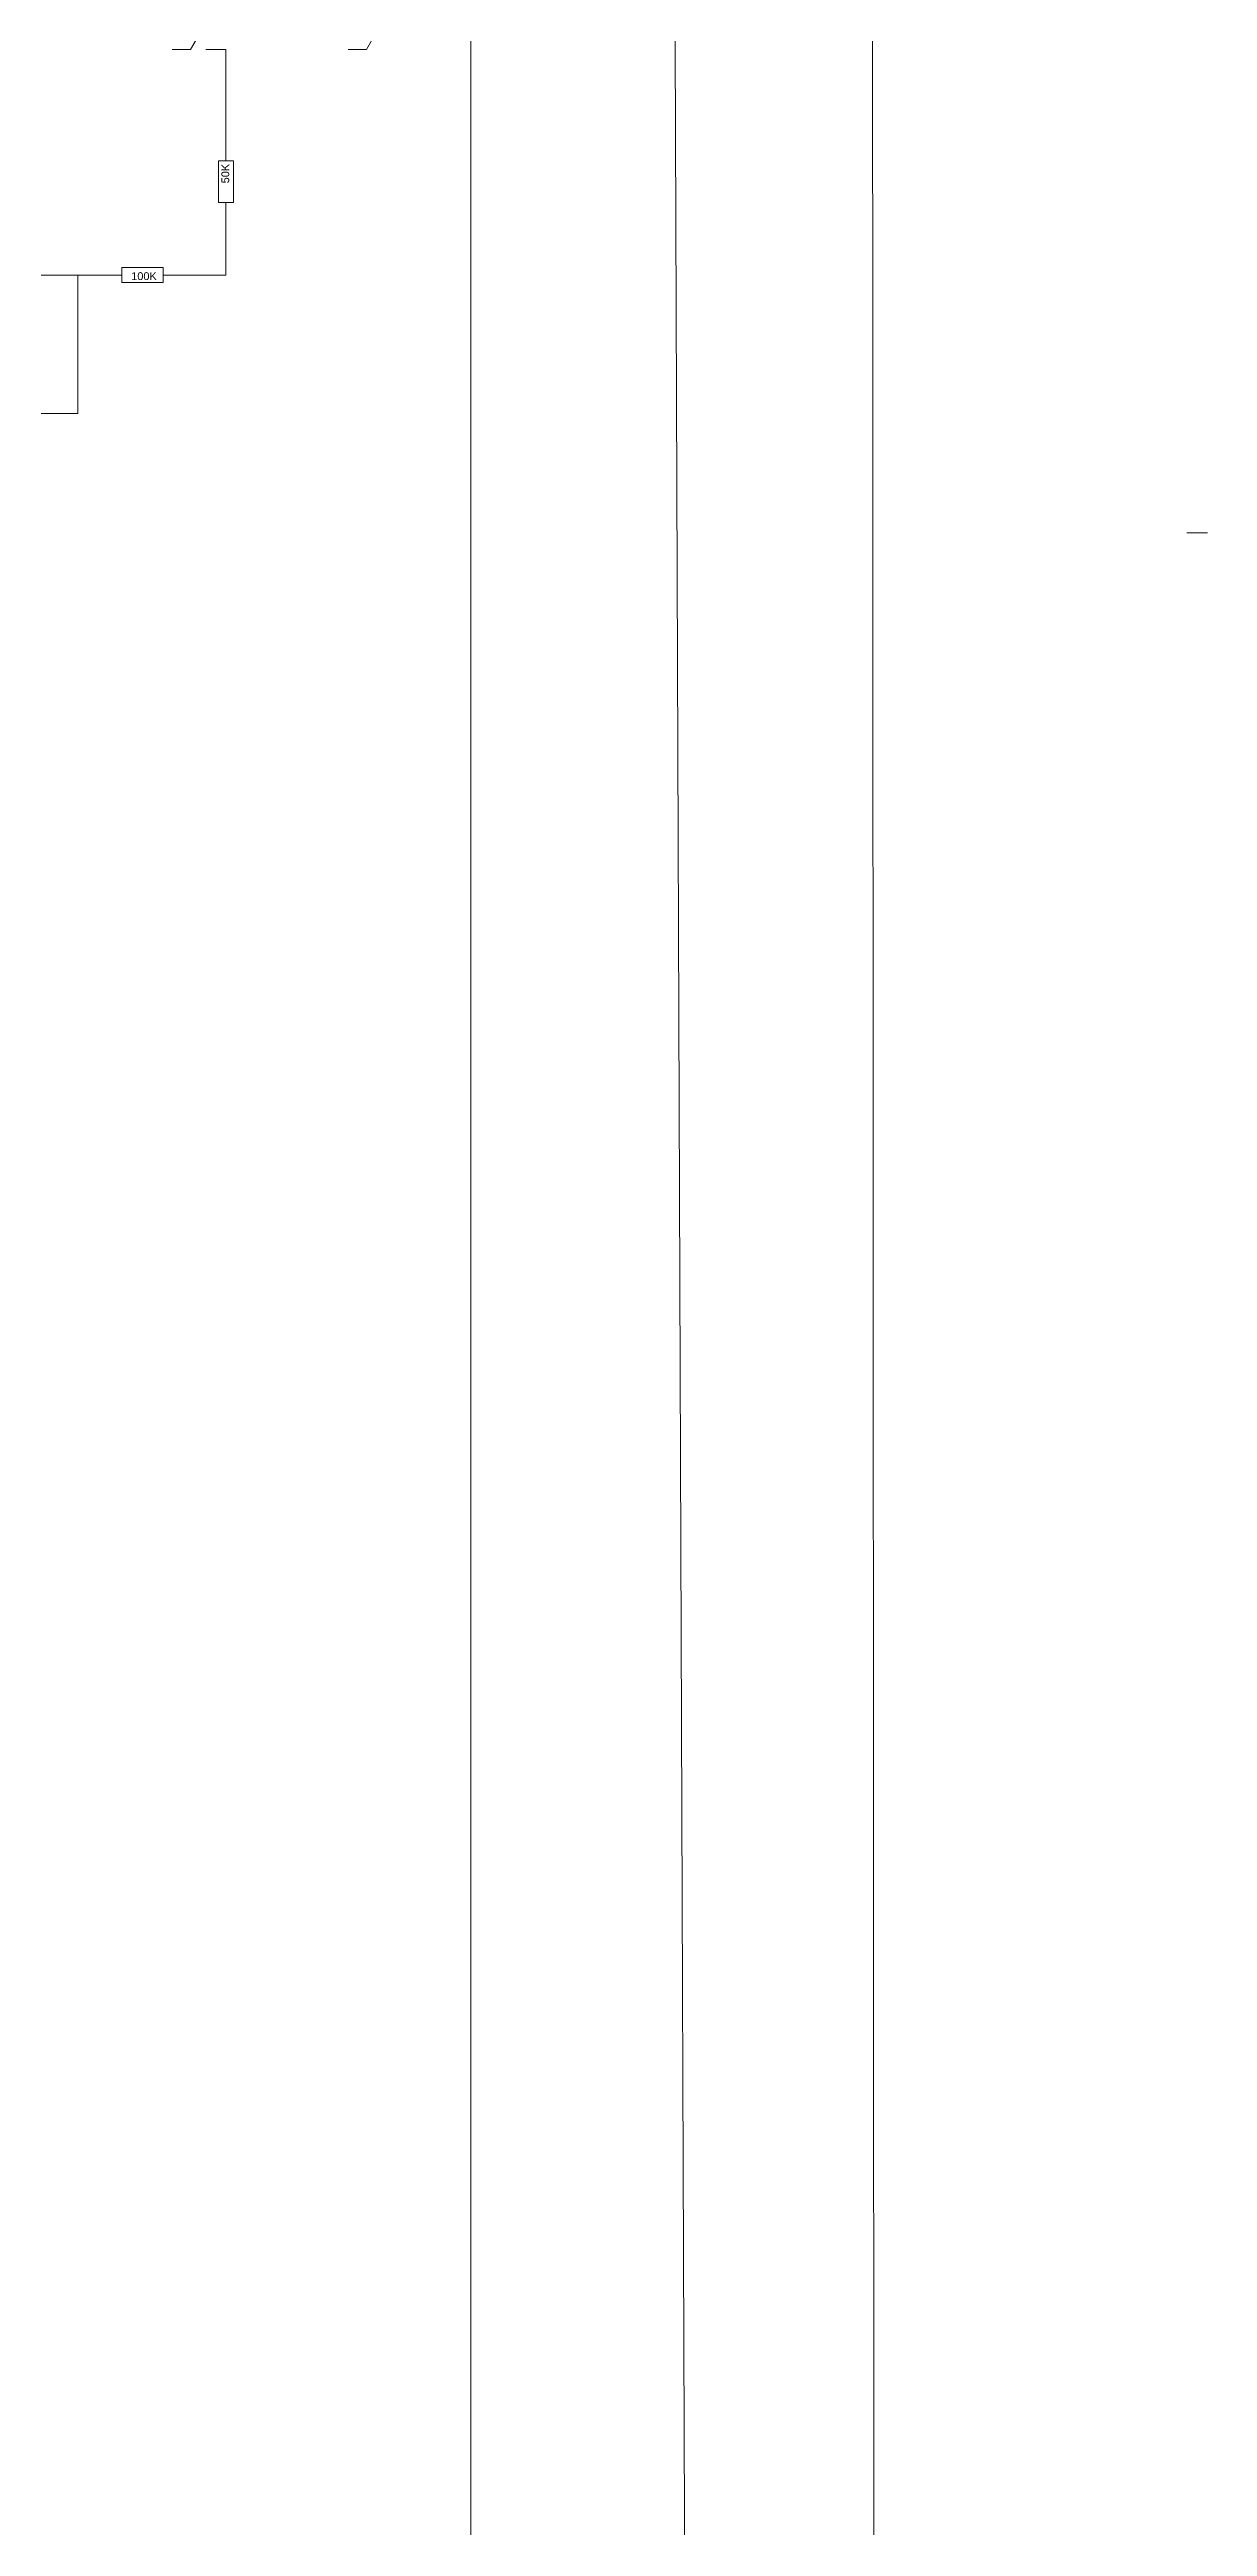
# Model space of a CAD drawing. Header units: inches. Extents: x 4541 to 19811, y -21622 to -6339.
# Drawn here: x 8420.5 to 8474, y -8275.6 to -8161.4 of the extents above; entities that cross this region are included whole.
import ezdxf

# ---------------------------------------------------------------- set-up
doc = ezdxf.new("R2010")
doc.units = ezdxf.units.IN
doc.header["$MEASUREMENT"] = 0
doc.layers.get('0').update_dxf_attribs({"lineweight": 0})
doc.styles.get("Standard").update_dxf_attribs({"font": 'arial.ttf'})

msp = doc.modelspace()

# ---------------------------------------------------------------- linework, layer by layer
for p, q in [((8427.75, -8161.4), (8428.67, -8161.4)), ((8473.01, -8183.68), (8473.96, -8183.68))]:
    msp.add_line(p, q)
at = {"color": 3, "ltscale": 5}
msp.add_lwpolyline([(8458.61, -8369.74), (8458.38, -7904.28), (8411.78, -7904.28)], dxfattribs=at)
at = {"color": 1, "ltscale": 5}
msp.add_lwpolyline([(8421.84, -7920.8), (8448.49, -7920.8), (8450.24, -8381.14)], dxfattribs=at)
at = {"color": 4, "ltscale": 5}
msp.add_lwpolyline([(8301.81, -7934.06), (8301.81, -8338.56), (8439.97, -8337.95), (8439.97, -7933.45)], close=True, dxfattribs=at)
for points in [[(8426.2, -8161.4), (8427.04, -8161.4), (8427.72, -8160.24), (8427.72, -8159.19), (8435.81, -8159.19), (8435.81, -8160.27), (8435.16, -8161.4), (8434.31, -8161.4)], [(8428.67, -8161.4), (8428.67, -8166.54)], [(8428.67, -8168.45), (8428.67, -8171.8), (8425.79, -8171.8)], [(8400.17, -8178.18), (8421.85, -8178.18), (8421.85, -8171.8), (8419.24, -8171.8), (8421.85, -8171.8), (8423.88, -8171.8)]]:
    msp.add_lwpolyline(points)
for points in [[(8429.02, -8168.45), (8428.33, -8168.45), (8428.33, -8166.54), (8429.02, -8166.54)], [(8425.79, -8171.45), (8425.79, -8172.15), (8423.88, -8172.15), (8423.88, -8171.45)]]:
    msp.add_lwpolyline(points, close=True)

# ---------------------------------------------------------------- texts
msp.add_text('50K', height=0.361, rotation=90).set_placement((8428.83, -8167.57))
msp.add_text('100K', height=0.361).set_placement((8424.31, -8172.03))

doc.saveas('drawing.dxf')
